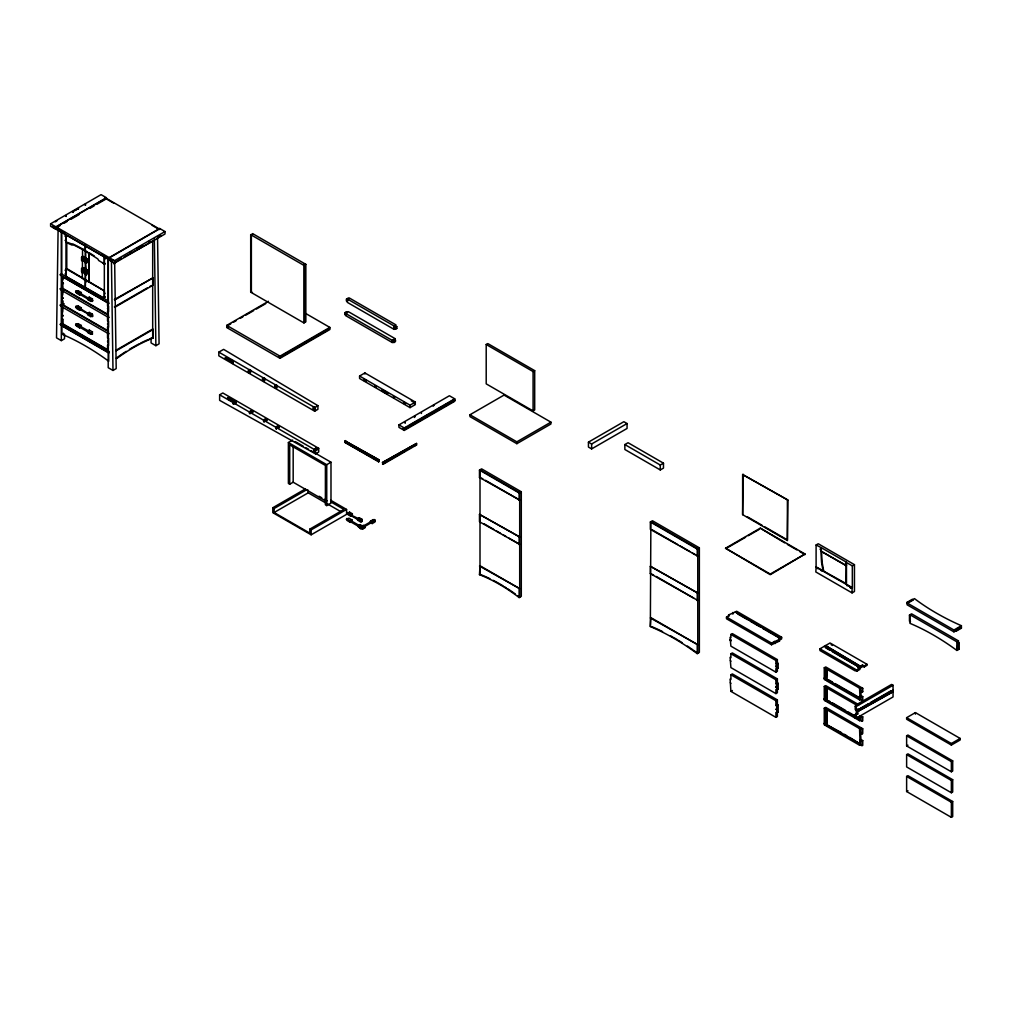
<?xml version="1.0" encoding="UTF-8"?>
<svg xmlns="http://www.w3.org/2000/svg" width="1012" height="1012" viewBox="0 0 1012 1012"><rect width="100%" height="100%" fill="white"/><g stroke="black" fill="none" stroke-linecap="round" stroke-linejoin="round"><path stroke-width="1.5" d="M58.101 229.623L56.52 337.856L61.315 340.627L64.515 338.78L64.515 334.099M108.929 258.844L101.87 254.316L101.87 255.087L102.807 254.543M77.355 291.937L76.621 292.468M72.877 244.36L66.779 242.197L66.779 268.572L82.301 277.845L82.567 248.977L81.681 248.484A210.028 121.263 60 0 0 73.332 244.208M83.313 260.641L82.478 260.274M348.115 519.535L347.66 520.004M364.459 526.683L363.903 525.734M374.491 519.599L375.06 520.573L374.491 519.599L364.042 525.633M80.454 326.99L80.163 326.357L79.961 327.331M348.71 513.653L348.533 512.983L348.634 513.767M106.665 198.845L104.717 197.517M91.548 300.627L91.548 299.83L91.244 300.855M91.548 315.883L91.548 315.074L91.244 316.098M76.975 325.434L77.317 324.548M64.452 231.634L63.516 232.165L54.863 227.32L55.926 229.319L50.6 226.245L50.6 223.791L101.073 194.646L106.399 197.72L106.399 198.795L96.848 204.31M55.255 221.868L56.862 220.945M74.369 210.673L78.367 208.371L78.367 209.294M74.508 210.749L78.506 208.447M50.6 223.791L55.926 226.865L106.399 197.72M56.255 226.979L106.07 198.225L159.339 228.978L109.536 257.731L109.536 258.503L108.461 257.883L109.536 259.882L56.255 229.129L56.255 228.358L57.33 228.978L56.255 226.979L114.52 260.691L114.52 263.158L109.195 260.084L109.195 259.312L110.27 259.92L109.195 257.617L159.668 228.472L164.994 231.558L164.994 234.012L113.521 263.727M112.927 260.691L111.864 261.311L52.725 227.169L52.725 226.397L56.014 228.092L60.303 225.41M64.11 223.209L67.032 221.527M70.929 219.275L79.151 214.531M89.916 208.32L94.129 205.891M64.452 232.393L63.516 232.937L63.516 232.165M65.021 235.758L65.021 236.226M65.021 240.375L65.514 240.552M83.326 249.142L83.326 249.61M66.248 276.263L66.248 268.888L104.337 290.874L104.337 298.262L65.982 276.415L65.982 234.594L66.248 242.5L72.029 245.081L72.674 244.474A210.028 121.263 60 0 1 81.15 248.8L85.489 250.925L82.301 249.129M104.337 290.874L88.828 281.614L88.828 252.899L85.362 251.166L89.435 253.582A210.028 121.263 60 0 1 97.835 258.971L98.683 260.501L104.868 264.183L102.642 262.563M86.652 251.533L86.754 251.469M88.828 252.899L89.967 253.278A210.028 121.263 60 0 1 94.217 255.935M81.567 257.339C85.071 255.037 80.328 256.618 84.489 257.023L84.489 260.248L82.756 261.248L81.567 260.552L81.567 257.339L82.756 258.035L84.489 257.023M65.021 270.204L65.514 270.381M84.894 259.262C88.259 256.972 83.718 258.528 87.829 258.945L87.829 262.171L86.096 263.171L84.894 262.475L84.894 259.262L86.096 259.945L87.829 258.945M60.252 275.112L60.922 275.34L60.391 274.416L60.922 275.34M60.922 274.733L60.783 275.416M65.021 273.898L65.514 274.53M81.567 268.585L83.3 267.585L84.489 268.281L84.489 271.494L82.756 272.494L81.567 271.798L81.567 268.585L82.756 269.281L84.489 268.281M62.251 282.082L62.782 283.006L62.251 282.082L62.921 282.31M62.251 282.702L62.39 282.006M104.932 258.692L104.932 259.161M84.894 270.508L86.627 269.508L87.829 270.204L87.829 273.417L86.096 274.416L84.894 273.721L84.894 270.508L86.096 271.203L87.829 270.204M61.719 288.078L61.719 284.701L63.452 283.702M108.6 258.579L111.864 260.539L112.927 259.92M109.132 258.882L109.132 258.275M104.932 263.31L104.932 263.765M60.252 289.255L60.922 289.495L60.391 288.572L60.922 289.495M60.922 288.875L60.783 289.571M114.52 260.691L164.994 231.558M83.313 279.388L83.806 279.565M119.188 258.768C123.084 255.707 117.771 261.033 119.315 258.844M137.101 248.433C145.323 242.741 143.729 246.89 137.101 249.357L137.101 248.433L142.565 245.435M158.871 236.934L158.745 235.935L160.339 235.012L160.478 236.011L158.745 236.859L160.478 236.011M160.478 235.088L158.745 235.935M119.188 259.692L120.921 258.844L120.782 257.845M114.369 262.639L121.2 258.68M123.945 257.099L153.217 240.818M86.779 281.273L86.678 281.791M62.251 297.515L62.782 298.439L62.251 297.515L62.921 297.743M62.251 298.123L62.782 298.439M76.368 291.696L78.101 290.697L81.302 292.544L81.302 293.923L79.568 294.922L76.368 293.075L76.368 291.696L79.568 293.543L81.302 292.544M60.252 305.561L60.922 305.788L60.391 304.865L60.922 305.788M60.922 305.181L60.783 305.864M64.249 303.866L62.516 304.865L62.516 300.868L61.719 300.412L61.719 304.41M92.699 300.475L90.751 301.386L87.563 299.539L87.563 298.148L89.284 297.148L92.484 298.995L92.067 301.386L92.8 300.855L79.999 293.138M62.251 315.023L62.782 315.946L62.251 315.023L62.921 315.251M76.368 306.94L78.101 305.94L81.302 307.787L81.302 309.179L79.568 310.178L76.368 308.331L76.368 306.94L79.568 308.786L81.302 307.787M62.251 315.63L62.782 315.946M87.563 298.148L90.751 299.995L92.484 298.995M104.932 293.138L104.932 293.606M104.932 296.832L104.831 296.895M104.337 298.262L104.337 256.428L104.337 264.486M60.922 324.245L60.783 324.321M60.391 323.941L60.391 324.548M87.563 313.404L89.284 312.404L92.484 314.251L92.484 315.63L90.751 316.63L87.563 314.783L87.563 313.404L90.751 315.251L92.484 314.251M108.6 302.866L108.992 303.258M114.369 299.539L153.217 277.731L153.217 285.106L114.9 307.231M114.9 299.843L153.217 277.731M76.368 324.624L78.101 323.625L81.302 325.472L81.302 326.863L79.568 327.863L76.368 326.016L76.368 324.624L79.568 326.471L81.302 325.472M109.132 352.075L108.461 351.847L108.992 352.771L61.858 325.548L61.858 334.162L63.452 333.239M107.538 308.23L108.069 308.534M107.538 308.837L107.664 308.154M114.369 306.927L147.208 287.965M149.94 286.383L153.217 285.106M305.839 264.347L303.575 264.423L304.637 265.043L304.637 322.55L303.967 322.942L250.698 292.177L250.698 234.67L252.431 234.898L252.57 233.595L305.839 264.347L305.839 321.854L304.106 321.626M108.6 317.022L108.992 317.401M87.563 331.088L89.284 330.089L92.484 331.936C90.789 336.148 94.799 332.442 90.751 334.314L87.563 332.467L87.563 331.088L90.751 332.935L92.484 331.936M107.538 323.65L108.195 324.498L107.538 324.27M108.6 333.315L108.992 333.707M107.538 341.158L108.195 342.005L107.538 341.778M108.461 352.467L108.6 351.771M115.735 350.418L152.685 329.09L153.217 338.008A175.354 101.238 -60 0 0 116.81 358.463M116.266 350.734L153.217 329.393M108.195 258.528L108.195 367.685L112.99 370.455L116.19 368.608L114.685 263.259M151.079 338.248L151.079 342.929L155.873 345.699L159.074 343.852L157.543 236.922M250.698 292.177L252.431 292.405M250.698 234.67L303.967 265.422L304.637 265.043M328.748 328.166L329.811 329.545L279.995 358.311L226.726 327.546L226.726 326.775L227.789 327.395L226.726 325.396L268.458 301.298M228.079 325.383L230.761 323.84M233.456 322.284L236.15 320.728M240.186 318.388L242.88 316.845M245.574 315.289L253.658 310.621M256.34 309.065L265.764 303.625M218.82 352.138L223.614 349.368L317.907 405.66L317.907 409.341L314.707 411.188L218.82 355.832L218.82 352.138L314.707 407.494L317.907 405.66M225.221 358.286L226.283 357.679L231.609 360.753L230.546 361.36L225.221 357.679L230.546 360.753L231.609 360.133M233.203 363.055L232.671 363.523L233.203 361.36L231.874 360.601L231.874 362.448L232.937 361.828M346.458 299.097L347.521 299.716L347.521 301.563L346.458 300.943L346.458 299.097L347.786 298.325L348.849 298.945M347.255 298.945L349.115 297.87L395.996 324.928L394.136 326.016L347.255 298.945L347.255 302.322L394.136 329.393L395.996 328.318M346.458 300.943L347.786 300.172M344.852 312.708L346.458 311.785L347.521 312.404L345.927 313.328L344.852 312.708L344.852 314.251L345.927 314.858M394.225 341.411L392.264 342.537L345.396 315.478L345.396 313.328L348.318 311.633L395.199 338.704L395.199 340.854M249.724 370.898L249.724 372.745L248.395 371.973L248.395 370.126L249.724 370.898L250.786 370.291L249.458 369.519L249.458 371.366L250.786 372.125L249.192 373.048M248.395 371.973L249.458 371.366M226.726 325.396L279.995 356.148L329.811 327.395L329.811 328.166L279.995 356.92L278.933 356.313L279.995 357.54L329.811 328.786M219.629 394.819L222.817 392.972L318.704 448.329L318.704 452.022L315.516 453.869L219.629 400.347L219.629 394.819L315.516 450.176L318.704 448.329M227.611 397.577L232.937 400.663L227.611 397.577L227.611 398.817L231.609 401.119M263.841 379.045L264.904 378.437L263.575 377.666L263.575 379.513L264.904 380.284L263.841 381.511L264.372 381.056L262.513 380.132L262.513 378.286L263.841 379.045L263.841 380.892M262.513 380.132L263.575 379.513M233.468 401.89L235.075 400.967L236.403 401.739L234.809 402.662L233.468 401.89L233.468 403.118L235.075 402.194L236.403 402.966M233.076 403.042L233.608 403.965L233.076 403.042L232.937 403.737M276.618 388.279L274.758 387.204L274.758 385.357L276.086 386.129L277.161 385.509L275.821 384.737L275.821 386.584L277.161 387.356L275.555 388.279M274.758 387.204L275.821 386.584M394.402 326.775L395.73 326.016L396.793 326.623L396.793 328.47L395.464 329.242L394.402 328.622L394.402 326.775L395.464 327.395L396.793 326.623M249.989 412.656L249.989 411.416L251.583 410.505L252.924 411.264L252.924 412.504L251.583 411.732L251.583 410.505M394.402 328.622L395.73 327.85L396.793 328.47M249.458 412.656L249.989 413.579L249.458 412.656L250.116 412.883M249.458 413.263L249.989 413.579M252.924 411.264L251.318 412.188L249.989 411.416M345.396 313.328L392.264 340.386L395.199 338.704M392.808 340.386L394.402 339.463L395.464 340.083L395.464 341.613L393.87 342.537L392.808 341.929L392.808 340.386L393.87 341.006L395.464 340.083M264.107 420.802L264.107 419.575L265.701 418.652L267.029 419.423L267.029 420.65L265.701 419.879L265.701 418.652M263.575 420.802L264.107 421.726L263.575 420.802L264.233 421.03M263.575 421.422L264.107 421.726M267.029 419.423L265.435 420.347L264.107 419.575M359.576 376.034L364.902 372.947L415.375 402.093L414.313 403.788L415.375 404.56L410.05 407.634L359.576 378.488L359.576 376.034L410.05 405.167L415.375 402.093M276.352 427.874L276.352 426.647L277.958 425.723L279.287 426.495L279.287 427.722L277.958 426.95L277.958 425.723M275.821 427.874L276.352 428.797L275.821 427.874L276.491 428.101M275.821 428.493L276.352 428.797M279.287 426.495L277.693 427.418L276.352 426.647M314.441 408.266L314.441 410.113L313.113 409.341L313.113 407.494L314.441 408.266L315.516 407.659M313.113 409.341L314.175 408.734L315.516 409.493L313.91 410.417L314.985 410.417M364.105 380.487L365.838 381.334L365.838 380.411L364.105 379.563L364.105 380.487L365.838 381.334M365.838 380.411L365.699 381.41M314.985 410.265L313.91 410.265M375.958 386.23L375.819 387.229L375.022 385.876L375.161 386.71M326.218 501.294L293.176 482.218L289.71 484.217L288.382 483.445L288.382 442.535L292.632 440.081M382.017 390.834L387.469 393.832L387.469 392.909L382.144 389.835L382.017 390.834L387.343 393.908L387.469 392.909M393.529 396.552L394.338 397.918L393.529 396.552L394.465 396.919M393.529 397.476L394.465 397.842M486.203 344.497L487.809 343.574L534.69 370.645L534.69 410.012L533.084 410.935L486.203 383.864L486.203 344.497L533.084 371.556L534.69 370.645M314.707 448.784L316.313 447.873L317.641 448.632L317.641 449.872L316.313 449.1L314.707 450.024L314.707 448.784L316.048 449.556L317.641 448.632M314.175 450.024L314.707 450.947L314.175 450.024L314.846 450.251M314.175 450.631L314.707 450.947M403.661 402.397L405.382 404.167L405.382 403.244L403.661 402.397L403.661 403.32L405.382 404.167M405.382 403.244L405.255 404.243M345.054 440.903L379.146 459.967L378.614 461.814L345.054 442.434L345.054 440.903L379.146 459.967M345.054 442.434L379.146 461.51M288.382 442.535L326.737 464.685L330.987 462.218L330.987 503.128L326.737 505.595L325.396 504.824L325.396 465.457L289.71 444.85L289.71 484.217M398.93 424.888L449.404 395.755L454.73 398.829L454.73 399.904L404.256 429.05L403.193 428.43L404.256 429.657L454.73 400.524L454.73 401.283L404.256 430.429L398.93 427.355L398.93 424.888L404.256 427.962L454.73 398.829M403.193 429.05L407.279 426.684M410.012 425.103L419.563 419.588M422.282 418.019L431.833 412.504M434.565 410.935L453.667 399.904L454.73 400.524M330.709 500.27L346.572 509.441L346.572 514.362L311.152 534.804L272.797 512.667L272.797 507.746L305.498 488.859M272.797 507.746L274.125 508.517L306.851 489.618M274.125 508.517L274.125 512.515L308.217 492.831L341.272 511.908M382.485 462.509L416.577 443.433L416.577 444.976L383.017 464.356L382.485 462.509L416.577 443.433M382.485 464.04L405.306 450.871M407.988 449.315L410.67 447.772M413.351 446.216L416.577 444.976M469.96 414.768L504.052 395.085L550.933 422.156L550.933 424.003L516.841 443.686L469.96 416.615L469.96 414.768L516.841 441.839L550.933 422.156M274.125 512.515L309.824 533.122L309.824 529.124L343.916 509.441L330.696 501.8M309.824 529.124L311.152 529.883L346.572 509.441M347.837 513.147L349.557 512.148L352.353 513.754L352.353 515.133L350.62 516.133L347.837 514.526L347.837 513.147L350.62 514.754L352.353 513.754M347.167 519.156L348.9 518.157L352.087 520.004L352.087 521.382L350.354 522.382L347.167 520.535L347.167 519.156L350.354 521.003L352.087 520.004M357.578 518.764L359.311 517.764L362.094 519.371L362.094 520.763L360.361 521.762L357.578 520.155L357.578 518.764L360.361 520.37L362.094 519.371M360.487 528.226L358.349 526.999L358.349 525.607L360.082 524.608L363.283 526.455M360.727 526.822L363.51 525.215L365.243 526.215L365.243 527.594L362.46 529.2L360.727 528.201L360.727 526.822L362.46 527.821L374.984 520.585L374.984 521.964L372.201 523.571L370.468 522.572L370.468 521.193L373.251 519.586L374.984 520.585M485.482 480.32L519.7 500.08L479.473 477.474L479.473 470.087L481.611 468.86L521.294 491.769L521.294 596.346L519.169 597.573A175.354 101.238 60 0 0 479.473 574.664L480.004 565.746L519.7 588.655L479.473 566.05M479.473 477.474L482.749 478.739M588.44 442.143L623.86 421.7L627.06 423.547L627.06 428.468L591.628 448.911L588.44 447.064L588.44 442.143L591.628 443.99L627.06 423.547M479.473 514.374L519.7 536.98L479.473 514.374L479.473 521.762L519.7 544.367L508.745 538.042M479.473 470.087L519.169 493.008L521.294 491.769M624.859 444.572L628.06 442.725L663.48 463.18L663.48 468.101L660.279 469.947L624.859 449.492L624.859 444.572L660.279 465.027L663.48 463.18M479.473 574.664L480.004 574.348A175.354 101.238 60 0 1 489.897 578.674M697.761 556.132L650.349 529.377L650.349 521.99L652.474 520.763L699.355 547.834L699.355 652.398L697.23 653.625A243.905 140.82 60 0 0 650.349 626.567L650.88 617.649L697.761 644.707L650.349 617.952M742.631 474.539L787.918 500.067L787.387 540.509L742.631 514.665L742.631 474.539L787.918 500.067M650.349 566.277L697.761 593.045L650.349 566.277L650.349 573.665L697.761 600.42M742.631 514.665L743.175 474.223M650.349 573.665L653.562 574.905M650.349 521.99L697.23 549.061L699.355 547.834M725.528 548.238L760.278 528.163L805.033 554.007L770.271 574.689L725.528 548.238L770.271 574.07L805.033 554.007M726.856 548.074L745.578 537.271M748.247 535.727L758.949 529.554M650.349 626.567L650.88 521.686L697.761 548.744L697.761 653.322M816.102 544.987L818.24 543.76L854.457 564.671L854.457 591.501L852.066 592.893L815.836 571.97L816.102 566.897L846.475 583.81L846.475 565.594L821.339 551.388L821.301 547.682L816.102 544.987L816.102 566.897M820.201 548.972L820.099 549.491M728.627 616.612L728.627 614.916L735.281 611.994L780.834 638.294L735.281 611.994M780.834 638.294L778.696 638.914L779.493 641.064L771.511 644.758L726.489 618.762L726.489 617.067L729.424 615.385L728.627 614.916M735.813 611.691L736.609 611.223L781.631 637.218L781.631 638.914L778.696 640.596L779.493 641.064M817.139 568.453L817.633 568.63M821.238 570.705L821.63 570.932M845.943 562.204L852.332 565.898L852.332 587.808L845.943 584.126L846.209 562.052L846.475 565.594M846.31 564.633L846.702 564.86M730.892 634.461L732.346 633.613L777.368 659.609L777.368 662.986L775.9 663.834L775.9 660.457L730.892 634.461L730.892 637.851L730.095 637.383L730.892 646.149L775.9 672.145L777.368 671.298L777.368 669.754M852.332 565.898L854.457 564.671M730.36 639.85L730.892 640.773L730.36 639.85L731.018 640.077M730.36 640.457L730.487 639.774M846.968 585.682L847.474 585.847M730.904 653.765L732.359 652.93L777.38 678.913L777.38 682.91L775.913 683.758L775.913 679.76L730.904 653.765L730.904 657.762L730.095 657.307L730.904 667.604L775.913 693.599L777.38 692.752L777.38 688.755L778.177 689.21L778.177 683.378L777.38 682.91M850.169 587.529L850.662 587.694M815.836 567.049L852.332 587.808M730.36 660.406L730.904 661.329M726.489 617.067L771.511 643.063L779.493 639.369M780.834 637.674L781.631 637.218M776.166 642.063L776.697 641.595M730.904 674.764L732.359 673.916L777.38 699.899L777.38 704.668L775.913 705.516L775.913 700.747L730.904 674.764L730.904 679.533L730.095 679.065L730.904 691.373L775.913 717.356L777.38 716.509L777.38 711.74L778.177 712.208L778.177 705.136L777.38 704.668M730.36 682.607L730.904 683.53M775.9 660.457L777.368 659.609M775.9 663.834L778.165 663.455L778.165 668.375L775.9 668.755L775.9 672.145M730.904 691.373L732.359 690.526M776.305 666.225L776.166 666.301M775.774 665.909L775.774 666.528M858.151 668.426L858.151 667.503L859.884 669.425L856.949 671.12L855.229 670.121L855.229 670.893L819.935 650.514L819.935 648.818L824.198 646.364L859.479 667.351L860.82 666.579L825.526 645.593L860.82 666.579M825.526 645.593L830.055 642.974L867.082 664.353L867.082 665.276L864.147 666.971L862.414 665.048L860.82 665.972M825.526 646.213L824.198 646.364M907.068 602.33L912.394 599.256L913.457 599.863L908.131 602.95L907.068 602.33L907.068 604.784L953.936 631.855L961.4 627.554L960.337 626.934L955.012 630.628L956.074 631.235L961.4 628.161L961.4 625.707A244.221 140.997 0 0 1 914.519 598.636L907.068 602.95L953.936 630.008L961.4 625.707M775.913 679.76L777.38 678.913M775.913 683.758L778.177 683.378M775.647 687.161L776.318 687.401L775.787 686.478L776.318 687.401M776.318 686.781L776.179 687.477M775.913 693.599L775.913 689.602L778.177 689.21M910.522 621.823L909.459 621.204L909.459 615.056L911.597 613.829L958.465 640.887L958.465 649.502L957.403 648.882L957.934 642.43L958.996 643.037L958.996 649.198L956.871 650.425A244.221 140.997 60 0 0 909.99 623.354L909.99 614.752L956.871 641.81L958.465 640.887M860.213 699.456L860.213 696.066L862.743 696.61L862.743 699.988L859.555 699.836L826.652 680.848L827.183 679.621L827.183 680.545L824.261 677.926L824.261 667.781L825.729 666.933L862.743 688.299L862.743 691.689L861.946 692.145L860.213 691.145L860.213 687.768L859.555 688.147L826.652 669.16L826.652 679.305L860.086 698.609L859.555 688.147M824.261 667.781L827.183 668.856L826.652 679.305M775.913 700.747L777.38 699.899M824.261 677.926L825.855 678.23L825.855 668.084M775.913 705.516L778.177 705.136M825.855 679.773L824.261 679.457L824.793 677.623M825.855 678.23L825.324 668.388M824.261 678.546L825.855 678.85M775.647 709.361L776.318 708.982M775.913 717.356L775.913 712.587L778.177 712.208M824.261 686.465L827.183 687.54L827.183 701.379L825.324 700.911L824.261 700.304L824.261 699.381L825.855 699.684L824.261 698.761L824.261 686.465L825.729 685.617L858.783 704.694M858.151 667.503L859.479 666.731M858.986 668.717L864.008 665.82M819.935 648.818L856.949 670.197L859.884 668.502M862.414 665.048L864.147 666.048L867.082 664.353M859.555 716.066L860.086 719.443L826.652 700.152L827.183 687.54M824.261 698.761L825.855 699.064L825.324 687.072M824.261 699.381L824.793 698.457M826.652 700.152L829.815 701.354M860.213 720.291L860.213 716.294L862.743 716.838L862.743 720.835L859.555 720.67L826.652 701.683L827.183 700.456M955.012 630.628L960.337 627.554L961.4 628.161M824.261 708.223L827.183 709.298L827.183 725.908L825.324 725.44L824.261 724.832L824.261 723.909L825.855 724.212L824.261 723.289L824.261 708.223L825.729 707.375L862.743 728.754L862.743 733.523L861.946 733.978L860.213 732.979L860.213 728.21L859.555 728.602L826.652 709.602L826.652 724.681L860.086 743.972L849.561 737.28M860.213 687.768L862.743 688.299M860.213 691.145L862.743 691.689M860.213 696.066L862.743 696.61M826.652 679.925L860.086 698.609M958.996 643.037L957.403 642.734M824.261 723.289L825.855 723.593L825.324 708.83M824.261 723.909L824.793 722.985M857.759 710.563L857.759 709.032L855.229 709.564L855.229 706.186L856.949 705.187L856.291 704.795L891.585 684.428L893.052 685.263L893.052 690.184L857.227 710.26L857.227 711.79L893.052 691.727L893.052 696.952L856.025 718.33L855.229 717.875L855.229 714.485L857.759 713.953L857.759 712.106M855.229 706.186L856.025 706.642L893.052 685.263M957.403 648.882L958.996 649.198M826.652 724.681L841.668 732.726M860.213 744.819L860.213 740.05L862.743 740.594L862.743 745.363L859.555 745.199L826.652 726.211L827.183 724.984M858.581 709.475L868.081 703.985M870.801 702.417L891.155 690.665M857.227 711.79L893.052 691.727M855.229 714.485L857.759 713.953M855.229 717.875L856.949 716.875M860.213 716.294L862.743 716.838M826.652 700.759L860.086 719.443M860.213 728.21L862.743 728.754M860.213 732.979L861.022 732.524M860.213 740.05L862.743 740.594M860.086 743.365L859.555 728.602M826.652 725.288L860.086 743.972M906.625 717.685L915.405 712.612L960.16 738.444L960.16 739.987L951.369 745.06L906.625 719.228L906.625 717.685L951.369 743.516L960.16 738.444M906.625 735.8L907.954 735.028L952.697 760.872L952.697 771.017L951.369 771.789L906.625 745.945L906.625 735.8L951.369 761.631L952.697 760.872M906.625 745.945L907.954 745.186M906.625 754.623L907.954 753.851L952.697 779.683L952.697 791.991L951.369 792.763L906.625 766.932L906.625 754.623L951.369 780.454L952.697 779.683M906.625 776.444L907.954 775.685L952.697 801.517L952.697 816.583L951.369 817.354L906.625 791.523L906.625 776.444L951.369 802.288L952.697 801.517M906.625 791.523L907.954 790.751M85.362 204.335C83.477 205.702 86.298 203.248 85.489 205.335M148.625 241.754C150.712 240.122 146.917 243.753 149.548 242.323L149.422 241.324M130.105 252.443C132.256 250.774 128.385 254.379 131.041 253L130.902 252.001M130.105 253.367L131.041 253M433.693 405.445L432.883 405.875L433.819 405.521M414.515 416.64L415.312 416.198L414.376 417.488M82.478 271.52L83.313 271.722M75.622 307.167L76.191 306.181L75.622 307.167L92.699 316.376L79.999 308.382M347.306 513.463L347.786 512.464L347.217 513.438L361.6 521.749L362.169 520.763L361.6 521.749M346.496 519.396L346.977 518.397L346.42 519.371L360.386 527.442M75.622 291.911L76.102 290.912L75.622 291.911L92.13 301.45M92.699 315.719L92.219 316.731M75.622 324.852L76.191 323.865L75.622 324.852L92.13 334.377M358.526 518.688L357.831 519.548M358.754 526.468L359.349 525.721M85.691 270.735C86.716 271.836 85.83 266.839 85.628 263.12M375.022 386.799L375.958 387.153M821.301 547.682L846.209 562.052M821.339 551.388L846.209 565.746M955.012 630.008L956.074 631.235M747.236 516.715L762.15 525.329M764.87 526.885L786.564 539.421M784.692 542.875L760.278 528.163M787.399 544.443L796.899 549.921M799.606 551.489L805.033 554.614M909.459 615.056L910.522 615.663M850.662 588.162L850.27 587.466M305.219 313.201L329.811 327.395M105.337 198.188L106.399 198.795M453.667 399.285L454.73 399.904M113.724 203.184L106.766 199.149M152.078 225.322L158.935 229.281M652.221 529.845L677.673 544.532M680.355 546.075L689.729 551.489M692.398 553.033L695.08 554.589M411.277 400.803L415.375 403.168M831.118 644.669L832.446 645.441M421.498 412.63L421.371 413.478M137.101 249.357L137.227 248.509M825.552 647.756L829.625 650.109M832.332 651.677L859.479 667.351M893.052 690.184L892.508 691.424M738.014 614.183L747.564 619.698M750.284 621.279L759.835 626.782M762.567 628.363L778.936 637.813M656.244 576.448L693.739 598.105M828.499 679.76L832.459 682.037M835.09 683.555L858.771 697.23M826.652 687.844L856.924 705.313M83.3 259.553L84.489 260.248M86.627 261.475L87.829 262.171M777.368 662.986L778.165 663.455M775.635 666.604L776.305 666.832M777.368 667.907L778.165 668.375M832.459 702.872L845.615 710.475M848.246 711.993L854.824 715.788M83.3 270.799L84.489 271.494M86.627 272.721L87.829 273.417M231.874 362.448L233.203 363.207M82.301 277.845L88.828 281.614M104.932 297.3L104.54 296.605M107.803 302.689L62.782 276.706L62.782 280.084L61.985 279.628L62.782 288.382L107.803 314.378M108.461 303.258L61.593 276.187L61.593 274.037L108.461 301.095L108.335 306.687L107.538 306.231L107.538 302.841L108.335 303.309M107.803 306.067L108.6 306.535L108.6 311.456L107.803 310.988M484.115 523.824L493.692 529.352M496.437 530.933L500.535 533.299M503.28 534.88L506.013 536.461M844.299 734.244L846.93 735.762M61.719 284.701L62.516 285.156L62.516 288.546M149.396 339.033A175.354 101.238 -60 0 1 152.685 337.704L153.217 338.008M108.461 317.401L61.593 290.33L61.593 288.18L108.461 315.251L108.335 321.474L107.538 321.019L107.538 317.022L108.335 317.477M107.803 320.867L108.6 321.323L108.6 327.167L107.803 326.699M107.803 330.709L62.782 304.713L62.782 300.716L61.985 300.26L62.782 290.874M108.461 333.707L61.593 306.636L61.593 304.485L108.461 331.544L108.335 338.552L107.538 338.084L107.538 333.315L108.335 333.783M295.289 441.611L303.22 446.191M305.864 447.721L308.508 449.239M311.152 450.77L330.987 462.218M107.803 337.932L108.6 338.387L108.6 345.471L107.803 345.003M88.892 331.202L78.101 325.016L78.101 323.625M107.803 349.772L62.782 323.789L62.782 319.02L61.985 318.552L62.782 307.18M60.252 324.624L60.922 324.865M370.468 521.193L372.201 522.192L372.201 523.571M351.607 514.754C350.734 515.981 349.469 513.957 358.248 518.498M319.084 496.26L321.74 497.79M324.384 499.308L327.028 500.839M350.797 520.598L359.677 525.734M358.349 525.607C365.395 527.809 359.311 529.01 361.524 527.568M86.488 262.247L85.552 262.563M86.488 273.493L85.527 273.721M374.238 520.725L373.504 520.649M823.616 570.629L822.098 562.179A210.028 121.263 60 0 1 821.63 552.261L821.605 551.236M823.085 570.932L821.567 562.482A210.028 121.263 60 0 1 821.086 552.565L821.036 547.834M154.343 238.769L155.873 345.699M111.421 260.388L112.99 370.455M956.871 641.81L956.871 650.425M953.936 630.008L953.936 631.855M951.369 743.516L951.369 745.06M951.369 761.631L951.369 771.789M951.369 780.454L951.369 792.763M951.369 802.288L951.369 817.354M915.405 712.612L915.405 714.156M864.147 666.048L864.147 666.971M861.946 688.767L861.946 692.145M861.946 697.066L861.946 700.456M861.946 717.293L861.946 721.29M861.946 729.209L861.946 733.978M861.946 741.05L861.946 745.819M861.022 690.69L861.022 695.611M861.022 739.595L860.478 732.979M859.555 698.912L859.555 699.836M859.555 719.76L859.555 720.67M859.555 744.275L859.555 745.199M856.949 670.197L856.949 671.12M856.291 709.146L856.291 714.953M856.025 706.642L856.025 710.032M856.025 714.953L856.025 718.33M852.066 587.972L852.066 592.893M825.855 686.768L825.855 700.608M825.855 708.526L825.855 725.136M825.324 679.153L825.324 680.077M825.324 699.988L825.324 700.911M825.324 724.516L825.324 725.44M787.387 500.371L787.387 540.509M776.697 664.302L776.697 669.223M776.71 684.213L776.71 690.057M776.71 705.984L776.71 713.055M775.23 641.836L775.23 643.518M774.433 641.368L774.433 643.063M771.511 643.063L771.511 644.758M732.89 612.462L732.89 614.145M697.23 549.061L697.23 556.436M697.23 593.348L697.23 600.723M697.23 645.023L697.23 653.625M660.279 465.027L660.279 469.947M591.628 443.99L591.628 448.911M533.084 371.556L533.084 410.935M519.169 493.008L519.169 500.383M519.169 537.296L519.169 544.671M519.169 588.959L519.169 597.573M516.841 441.839L516.841 443.686M480.004 574.348L480.004 469.783L519.7 492.692L519.7 597.27A175.354 101.238 60 0 0 517.511 595.613M410.05 405.167L410.05 407.634M405.192 422.965L405.192 422.042L405.053 422.889M404.256 427.962L404.256 429.05M404.256 429.657L404.256 430.429M395.464 327.395L395.464 329.242M394.402 339.463L394.402 341.006M394.338 396.995L394.338 397.918M394.136 326.016L394.136 329.393M393.87 341.006L393.87 342.537M393.668 396.476L393.668 397.4M392.264 340.386L392.264 342.537M383.017 462.813L383.017 464.356M378.614 460.27L378.614 461.814M373.251 519.586L373.251 520.965M364.902 372.947L364.902 374.035M362.46 527.821L362.46 529.2M360.361 520.37L360.361 521.762M360.082 524.608L360.082 526M359.311 517.764L359.311 519.156M350.62 514.754L350.62 516.133M350.354 521.003L350.354 522.382M349.557 512.148L349.557 513.527M346.458 311.785L346.458 313.328M345.585 440.587L345.585 442.13M326.737 464.685L326.737 505.595M316.313 447.873L316.313 449.1M315.516 450.176L315.516 453.869M314.707 407.494L314.707 411.188M314.175 406.887L314.175 408.734M311.152 529.883L311.152 534.804M308.217 490.162L308.217 492.831M305.169 264.727L305.169 322.246M303.967 265.422L303.967 322.942M293.176 446.001L293.176 482.218M279.995 356.148L279.995 356.92M279.995 357.54L279.995 358.311M276.086 386.129L276.086 387.975M251.368 234.278L251.368 291.798M235.075 400.967L235.075 402.194M234.809 402.662L234.809 403.889M160.339 235.012L160.339 235.935M159.668 228.472L159.668 229.56M152.685 240.932L152.685 337.704M142.426 245.359L142.426 246.283M130.244 252.519L130.244 253.443M111.864 260.539L111.864 261.311M108.727 352.619L108.727 361.233A244.221 140.997 60 0 0 61.858 334.162M108.335 259.047L108.335 300.868M108.335 314.998L108.335 311.607L107.538 311.152L107.538 314.53M108.335 331.316L108.335 327.319L107.538 326.863L107.538 330.861M106.07 198.225L106.07 198.984M90.751 299.995L90.751 301.386M90.751 315.251L90.751 316.63M90.751 332.935L90.751 334.314M89.284 297.148L89.284 298.54M89.284 312.404L89.284 313.783M89.284 330.089L89.284 331.468M89.094 254.252L89.094 281.45M86.096 259.945L86.096 263.171M86.096 271.203L86.096 274.416M85.628 251.001L85.628 260.084M85.628 273.708L85.362 287.294M85.362 245.473L85.223 287.218M85.223 245.397L85.223 251.077M82.756 258.035L82.756 261.248M82.756 269.281L82.756 272.494M79.568 293.543L79.568 294.922M79.568 308.786L79.568 310.178M79.568 326.471L79.568 327.863M78.101 290.697L78.101 292.076M78.101 305.94L78.101 307.332M73.168 212.444L73.041 211.445L73.041 212.368M66.185 216.454L66.046 215.455L66.046 216.378M61.719 232.127L61.719 273.961M61.315 231.457L61.315 340.627M55.926 226.865L55.926 227.94M652.171 626.808A243.905 140.82 60 0 1 662.569 631.615M670.399 635.738A243.905 140.82 60 0 1 673.018 637.193M674.321 637.939A243.905 140.82 60 0 1 676.939 639.483M678.242 640.267A243.905 140.82 60 0 1 682.164 642.683M687.376 646.061A243.905 140.82 60 0 1 689.982 647.807M690.956 648.477A243.905 140.82 60 0 1 692.904 649.831M693.878 650.526A243.905 140.82 60 0 1 696.787 652.613M493.211 580.331A175.354 101.238 60 0 1 503.179 585.935M504.28 586.618A175.354 101.238 60 0 1 506.493 588.01M507.594 588.718A175.354 101.238 60 0 1 515.31 594.006M116.279 358.159A175.354 101.238 -60 0 1 126.196 351.354M129.511 349.279A175.354 101.238 -60 0 1 139.479 343.688M140.579 343.119A175.354 101.238 -60 0 1 148.296 339.501M79.784 293.986L80.454 293.391L79.784 293.986M79.784 309.242L80.517 308.711L79.784 309.242M87.766 298.603L88.499 298.072L87.816 298.464M87.766 313.846L88.499 313.315L87.766 313.846M87.766 331.531L88.499 331L87.766 331.531M90.966 333.378L91.7 332.847L90.966 333.378M350.569 521.446L351.303 520.914L350.569 521.446M360.576 520.826L361.309 520.294L360.576 520.826M362.827 528.517L363.561 527.986L362.865 528.39M360.006 528.049L360.677 528.884L360.108 527.897M370.683 521.888L371.353 522.723L370.721 521.8M82.212 257.25L83.326 257.339L82.212 257.25M82.212 268.509L83.326 268.585L82.276 268.42M82.212 272.785L83.326 272.873L82.276 272.709M85.552 259.173L86.652 259.262L85.603 259.097M85.552 274.707L86.652 274.796L85.603 274.631M62.516 276.858L61.719 276.39L61.719 279.78L62.516 280.235L62.516 276.858M62.516 291.026L61.719 290.57L61.719 294.568L62.516 295.023L62.516 291.026M62.516 307.332L61.719 306.864L61.719 311.633L62.516 312.101L62.516 307.332M62.516 319.172L61.719 318.704L61.719 323.473L62.516 323.941L62.516 319.172M108.335 345.623L107.538 345.155L107.538 349.924L108.335 350.392L108.335 345.623M108.461 350.62L61.593 323.549L61.593 325.7L108.461 352.771L108.461 350.62"/></g></svg>
